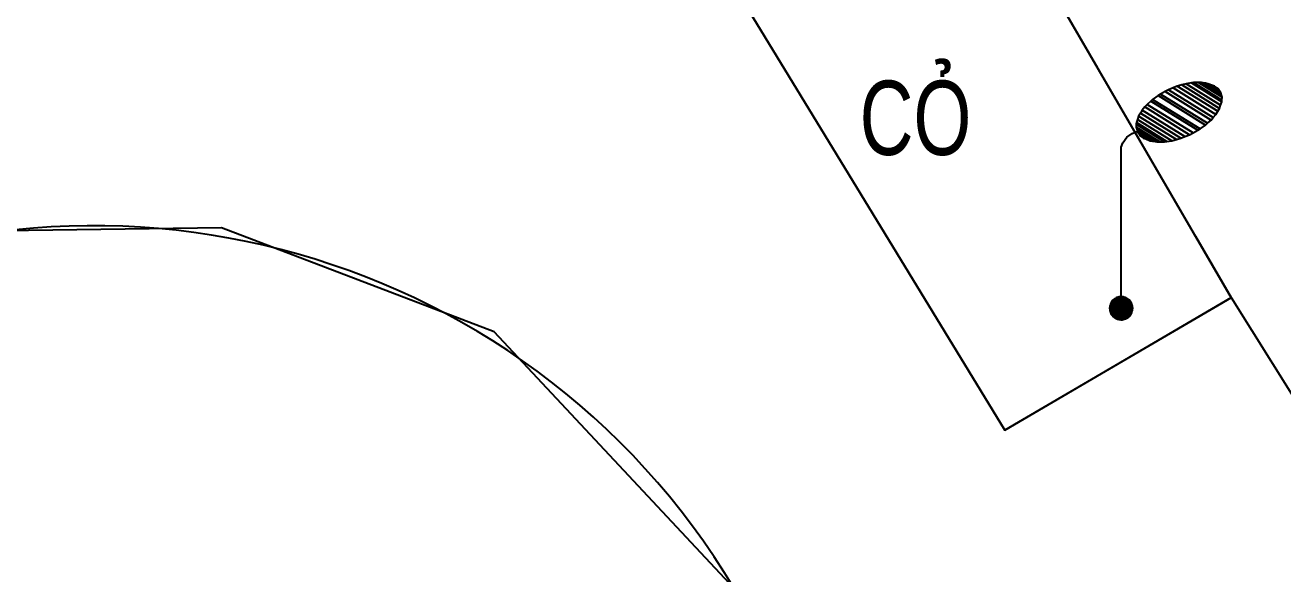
# Model space of a CAD drawing. Header units: millimetres. Extents: x 100 to 288, y -65 to 177.
# Drawn here: x 133.581 to 134.226, y 159.822 to 160.103 of the extents above; entities that cross this region are included whole.
import ezdxf

# ---------------------------------------------------------------- set-up
doc = ezdxf.new("R2010")
doc.units = ezdxf.units.MM
doc.header["$LTSCALE"] = 0.3
doc.header["$MEASUREMENT"] = 0
doc.linetypes.add('DASHED2', pattern=[0.375, 0.25, -0.125])
doc.layers.add('HATCH1', color=8, linetype='CONTINUOUS')
doc.layers.add('Ky hieu', color=7, linetype='CONTINUOUS')
doc.styles.add('DIM', font='VAVON.TTF')

# ---------------------------------------------------------------- blocks, each defined once
blk = doc.blocks.new('Cot den')
at = {"layer": 'Ky hieu', "color": 5, "linetype": 'Continuous'}
for p, q in [((474186.126, 1112245.228), (474186.193, 1112245.255)), ((474185.965, 1112245.026), (474185.991, 1112245.093)), ((474185.991, 1112245.093), (474186.045, 1112245.174)), ((474186.045, 1112245.174), (474186.126, 1112245.228)), ((474185.965, 1112242.67), (474185.965, 1112245.026))]:
    blk.add_line(p, q, dxfattribs=at)
mesh = blk.add_polyface(dxfattribs=at)
corners = [(474186.293, 1112245.159), (474186.24, 1112245.199), (474186.324, 1112245.147), (474186.222, 1112245.225), (474186.388, 1112245.122), (474186.202, 1112245.255), (474186.426, 1112245.115), (474186.192, 1112245.289), (474186.489, 1112245.105), (474186.184, 1112245.319), (474186.528, 1112245.105), (474186.186, 1112245.362), (474186.599, 1112245.106), (474186.187, 1112245.386), (474186.631, 1112245.111), (474186.204, 1112245.434), (474186.707, 1112245.122), (474186.22, 1112245.483), (474186.772, 1112245.14), (474186.246, 1112245.526), (474186.839, 1112245.159), (474186.272, 1112245.571), (474186.898, 1112245.183), (474186.31, 1112245.616), (474186.965, 1112245.21), (474186.343, 1112245.654), (474187.016, 1112245.237), (474186.397, 1112245.701), (474187.086, 1112245.274), (474186.425, 1112245.727), (474187.119, 1112245.297), (474186.505, 1112245.781), (474187.199, 1112245.351), (474186.538, 1112245.804), (474187.227, 1112245.377), (474186.608, 1112245.841), (474187.281, 1112245.424), (474186.658, 1112245.868), (474187.313, 1112245.462), (474186.726, 1112245.896), (474187.352, 1112245.507), (474186.785, 1112245.919), (474187.378, 1112245.552), (474186.851, 1112245.938), (474187.404, 1112245.595), (474186.917, 1112245.956), (474187.42, 1112245.644), (474186.993, 1112245.967), (474187.436, 1112245.692), (474187.025, 1112245.972), (474187.438, 1112245.716), (474187.095, 1112245.973), (474187.44, 1112245.759), (474187.135, 1112245.973), (474187.432, 1112245.789), (474187.422, 1112245.824), (474187.197, 1112245.963), (474187.422, 1112245.824), (474187.401, 1112245.854), (474187.235, 1112245.956), (474187.384, 1112245.879), (474187.3, 1112245.931), (474187.331, 1112245.919)]
mesh.append_faces([[corners[k] for k in face] for face in [(0, 0, 2, 1), (1, 2, 4, 3), (3, 4, 6, 5), (5, 6, 8, 7), (7, 8, 10, 9), (9, 10, 12, 11), (11, 12, 14, 13), (13, 14, 16, 15), (15, 16, 18, 17), (17, 18, 20, 19), (19, 20, 22, 21), (21, 22, 24, 23), (23, 24, 26, 25), (25, 26, 28, 27), (27, 28, 30, 29), (29, 30, 32, 31), (31, 32, 34, 33), (33, 34, 36, 35), (35, 36, 38, 37), (37, 38, 40, 39), (39, 40, 42, 41), (41, 42, 44, 43), (43, 44, 46, 45), (45, 46, 48, 47), (47, 48, 50, 49), (49, 50, 52, 51), (51, 52, 54, 53), (53, 54, 57, 56), (56, 55, 58, 59), (59, 58, 60, 61), (61, 60, 62, 62)]], dxfattribs={"vtx0": -1, "vtx2": -1, "color": 5})
mesh = blk.add_polyface(dxfattribs=at)
corners = [(474185.872, 1112242.529), (474185.856, 1112242.542), (474185.903, 1112242.513), (474185.846, 1112242.551), (474185.909, 1112242.511), (474185.832, 1112242.567), (474185.934, 1112242.504), (474185.824, 1112242.577), (474185.943, 1112242.503), (474185.815, 1112242.594), (474185.965, 1112242.501), (474185.808, 1112242.608), (474185.978, 1112242.502), (474185.804, 1112242.623), (474185.995, 1112242.504), (474185.799, 1112242.639), (474186.01, 1112242.508), (474185.798, 1112242.655), (474186.026, 1112242.513), (474185.796, 1112242.67), (474186.039, 1112242.519), (474185.796, 1112242.67), (474186.057, 1112242.529), (474185.798, 1112242.689), (474186.065, 1112242.535), (474185.799, 1112242.7), (474186.084, 1112242.551), (474185.806, 1112242.723), (474186.089, 1112242.557), (474185.808, 1112242.732), (474186.105, 1112242.577), (474185.82, 1112242.754), (474186.109, 1112242.585), (474185.824, 1112242.762), (474186.121, 1112242.608), (474185.84, 1112242.782), (474186.123, 1112242.616), (474185.846, 1112242.789), (474186.13, 1112242.639), (474185.864, 1112242.804), (474186.131, 1112242.65), (474185.872, 1112242.81), (474186.133, 1112242.67), (474185.89, 1112242.82), (474186.131, 1112242.684), (474185.903, 1112242.826), (474186.13, 1112242.7), (474185.919, 1112242.831), (474186.125, 1112242.716), (474185.934, 1112242.835), (474186.121, 1112242.732), (474185.951, 1112242.837), (474186.114, 1112242.745), (474185.965, 1112242.838), (474186.105, 1112242.762), (474185.986, 1112242.836), (474186.097, 1112242.772), (474185.995, 1112242.835), (474186.084, 1112242.789), (474186.02, 1112242.828), (474186.073, 1112242.797), (474186.026, 1112242.826), (474186.057, 1112242.81)]
mesh.append_faces([[corners[k] for k in face] for face in [(0, 0, 2, 1), (1, 2, 4, 3), (3, 4, 6, 5), (5, 6, 8, 7), (7, 8, 10, 9), (9, 10, 12, 11), (11, 12, 14, 13), (13, 14, 16, 15), (15, 16, 18, 17), (17, 18, 20, 19), (21, 20, 22, 23), (23, 22, 24, 25), (25, 24, 26, 27), (27, 26, 28, 29), (29, 28, 30, 31), (31, 30, 32, 33), (33, 32, 34, 35), (35, 34, 36, 37), (37, 36, 38, 39), (39, 38, 40, 41), (41, 40, 42, 43), (43, 42, 44, 45), (45, 44, 46, 47), (47, 46, 48, 49), (49, 48, 50, 51), (51, 50, 52, 53), (53, 52, 54, 55), (55, 54, 56, 57), (57, 56, 58, 59), (59, 58, 60, 61), (61, 60, 62, 62)]], dxfattribs={"vtx0": -1, "vtx2": -1, "color": 5})

msp = doc.modelspace()

# ---------------------------------------------------------------- linework, layer by layer
at = {"layer": 'HATCH1', "linetype": 'DASHED2'}
msp.add_lwpolyline([(135.21942, 160.13614), (134.58803, 161.1571), (133.77893, 160.68655), (134.1994, 159.96357), (134.39997, 159.64312), (135.21942, 160.13614)], dxfattribs=at)
at = {"layer": 'HATCH1'}
for points in [[(132.46515, 160.26442), (133.02867, 159.2824), (133.13213, 159.34856), (132.95322, 159.67457), (133.0543, 159.75149), (133.00177, 159.85518), (133.7128, 160.26647), (133.7718, 160.16497), (133.88644, 160.21849), (134.08327, 159.89546), (134.1994, 159.96357), (133.63114, 160.94068)], [(134.08327, 159.89546), (133.88644, 160.21849), (133.7718, 160.16497), (133.7128, 160.26647), (133.00177, 159.85518), (133.0543, 159.75149), (132.95322, 159.67457), (133.13213, 159.34856)], [(133.94475, 159.81406), (133.82151, 159.946), (133.68167, 159.99929), (133.53305, 159.99726), (133.37306, 159.9301), (133.28592, 159.8509), (133.25148, 159.74374), (133.22844, 159.59343), (133.28352, 159.42961)]]:
    msp.add_lwpolyline(points, dxfattribs=at)
at = {"layer": 'HATCH1', "ltscale": 5}
msp.add_lwpolyline([(133.63114, 160.94068), (134.19947, 159.96347), (134.08327, 159.89546), (133.88644, 160.21849), (133.7718, 160.16497), (133.7128, 160.26647), (133.00177, 159.85518), (133.0543, 159.75149), (132.95322, 159.67457), (133.13213, 159.34856), (133.02867, 159.2824), (132.46664, 160.26512), (132.57433, 160.32606), (132.69403, 160.12024), (133.62776, 160.66328), (133.50806, 160.8691)], close=True, dxfattribs=at)
msp.add_lwpolyline([(133.28352, 159.42961), (133.94475, 159.81406, 0.988086), (133.28352, 159.42961, -1.254312)], format="xyb", dxfattribs=at)

# ---------------------------------------------------------------- block references
at = {"layer": 'HATCH1', "xscale": 0.03504980631987564, "yscale": 0.03504980634066435, "zscale": 0.03504980631806899}
msp.add_blockref('Cot den', (-16485.9832, -38823.93212), dxfattribs=at)

# ---------------------------------------------------------------- texts
at = {"layer": 'HATCH1', "style": 'DIM', "width": 0.75}
msp.add_text('COÛ', height=0.038095, dxfattribs=at).set_placement((134.0089, 160.03669))

doc.saveas('drawing.dxf')
